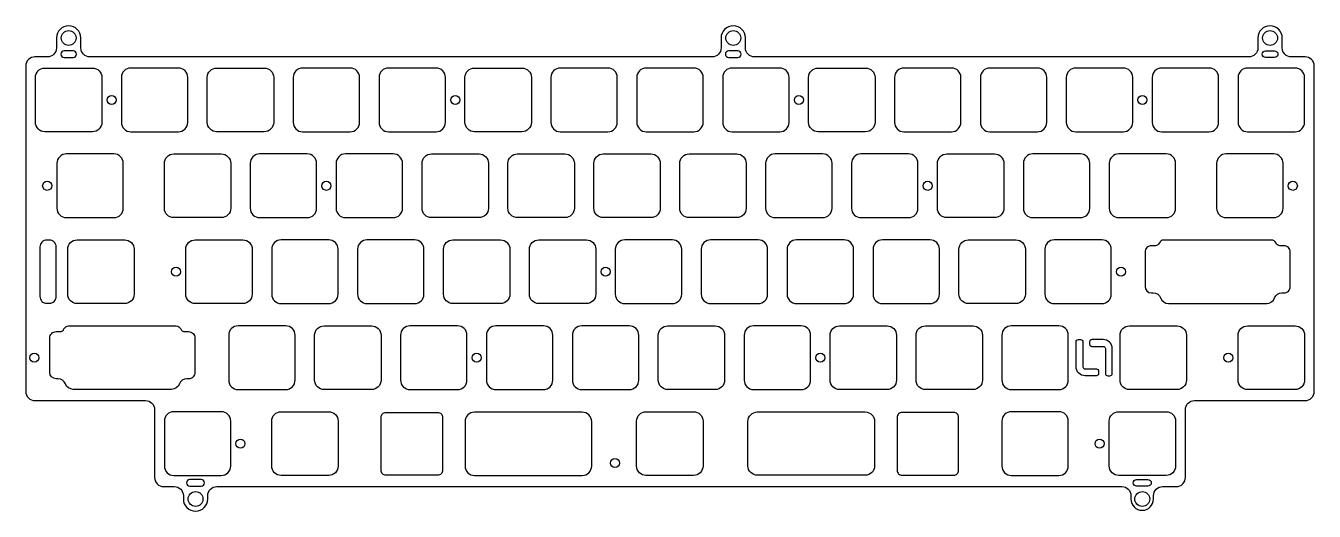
# Model space of a CAD drawing. Header units: millimetres. Extents: x -143 to 143, y -54 to 54.
import ezdxf

# ---------------------------------------------------------------- set-up
doc = ezdxf.new("R2010")
doc.units = ezdxf.units.MM
doc.layers.get('0').update_dxf_attribs({"linetype": 'CONTINUOUS'})

msp = doc.modelspace()

# ---------------------------------------------------------------- linework, layer by layer
for points in [[(-102.35, -51.02), (-102.35, -50.26, -0.414214), (-100.35, -48.26), (100.06, -48.26, -0.414214), (102.06, -50.26), (102.06, -51.02, 1), (107.06, -51.02), (107.06, -50.26, -0.414214), (109.06, -48.26), (112.11, -48.26, 0.414214), (114.11, -46.26), (114.11, -31.24, -0.414214), (116.11, -29.24), (140.64, -29.24, 0.414214), (142.64, -27.23), (142.64, 44.82, 0.414214), (140.64, 46.82), (137.56, 46.82, -0.414214), (135.56, 48.82), (135.56, 51.02, 1), (130.16, 51.02), (130.16, 48.82, -0.414214), (128.16, 46.82), (18.71, 46.82, -0.414214), (16.71, 48.82), (16.71, 51.02, 1), (11.31, 51.02), (11.31, 48.82, -0.414214), (9.31, 46.82), (-128.44, 46.82, -0.414214), (-130.44, 48.82), (-130.44, 51.02, 1), (-135.84, 51.02), (-135.84, 48.82, -0.414214), (-137.84, 46.82), (-140.64, 46.82, 0.414214), (-142.64, 44.82), (-142.64, -27.23, 0.414214), (-140.64, -29.24), (-116.11, -29.24, -0.414214), (-114.11, -31.24), (-114.11, -46.26, 0.414214), (-112.11, -48.26), (-109.75, -48.26, -0.414214), (-107.75, -50.26), (-107.75, -51.02, 1)], [(-132.14, 46.69, 1), (-132.14, 48.19), (-134.14, 48.19, 1), (-134.14, 46.69)], [(13.01, 48.19, 1), (13.01, 46.69), (15.01, 46.69, 1), (15.01, 48.19)], [(131.86, 48.19), (133.86, 48.19, -1), (133.86, 46.69), (131.86, 46.69, -1)], [(-140.49, 32.35), (-140.49, 42.3, -0.414214), (-138.42, 44.37), (-127.87, 44.37, -0.414214), (-125.79, 42.3), (-125.79, 32.35, -0.414214), (-127.87, 30.27), (-138.42, 30.27, -0.414214)], [(-108.85, 30.27, 0.414214), (-106.77, 32.35), (-106.77, 42.3, 0.414214), (-108.85, 44.37), (-119.4, 44.37, 0.414214), (-121.47, 42.3), (-121.47, 32.35, 0.414214), (-119.4, 30.27)], [(-89.83, 30.27), (-100.38, 30.27, -0.414214), (-102.45, 32.35), (-102.45, 42.3, -0.414214), (-100.38, 44.37), (-89.83, 44.37, -0.414214), (-87.75, 42.3), (-87.75, 32.35, -0.414214)], [(-68.73, 42.3, 0.414214), (-70.81, 44.37), (-81.36, 44.37, 0.414214), (-83.43, 42.3), (-83.43, 32.35, 0.414214), (-81.36, 30.27), (-70.81, 30.27, 0.414214), (-68.73, 32.35)], [(-49.71, 42.3, 0.414214), (-51.79, 44.37), (-62.34, 44.37, 0.414214), (-64.41, 42.3), (-64.41, 32.35, 0.414214), (-62.34, 30.27), (-51.79, 30.27, 0.414214), (-49.71, 32.35)], [(-45.39, 32.35), (-45.39, 42.3, -0.414214), (-43.32, 44.37), (-32.77, 44.37, -0.414214), (-30.69, 42.3), (-30.69, 32.35, -0.414214), (-32.77, 30.27), (-43.32, 30.27, -0.414214)], [(-26.37, 32.35, 0.414214), (-24.3, 30.27), (-13.75, 30.27, 0.414214), (-11.67, 32.35), (-11.67, 42.3, 0.414214), (-13.75, 44.37), (-24.3, 44.37, 0.414214), (-26.37, 42.3)], [(7.35, 42.3, 0.414214), (5.27, 44.37), (-5.27, 44.37, 0.414214), (-7.35, 42.3), (-7.35, 32.35, 0.414214), (-5.27, 30.27), (5.27, 30.27, 0.414214), (7.35, 32.35)], [(24.3, 30.27, 0.414214), (26.37, 32.35), (26.37, 42.3, 0.414214), (24.3, 44.37), (13.75, 44.37, 0.414214), (11.67, 42.3), (11.67, 32.35, 0.414214), (13.75, 30.27)], [(30.69, 32.35), (30.69, 42.3, -0.414214), (32.77, 44.37), (43.32, 44.37, -0.414214), (45.39, 42.3), (45.39, 32.35, -0.414214), (43.32, 30.27), (32.77, 30.27, -0.414214)], [(62.33, 30.27, 0.414214), (64.41, 32.35), (64.41, 42.3, 0.414214), (62.33, 44.37), (51.79, 44.37, 0.414214), (49.71, 42.3), (49.71, 32.35, 0.414214), (51.79, 30.27)], [(70.81, 44.37, 0.414214), (68.73, 42.3), (68.73, 32.35, 0.414214), (70.81, 30.27), (81.36, 30.27, 0.414214), (83.43, 32.35), (83.43, 42.3, 0.414214), (81.36, 44.37)], [(102.45, 42.3, 0.414214), (100.38, 44.37), (89.83, 44.37, 0.414214), (87.75, 42.3), (87.75, 32.35, 0.414214), (89.83, 30.27), (100.38, 30.27, 0.414214), (102.45, 32.35)], [(108.84, 44.37, 0.414214), (106.77, 42.3), (106.77, 32.35, 0.414214), (108.84, 30.27), (119.4, 30.27, 0.414214), (121.47, 32.35), (121.47, 42.3, 0.414214), (119.4, 44.37)], [(125.79, 32.35, 0.414214), (127.87, 30.27), (138.41, 30.27, 0.414214), (140.49, 32.35), (140.49, 42.3, 0.414214), (138.41, 44.37), (127.87, 44.37, 0.414214), (125.79, 42.3)], [(-123.11, 11.26, 0.414214), (-121.04, 13.33), (-121.04, 23.28, 0.414214), (-123.11, 25.36), (-133.66, 25.36, 0.414214), (-135.74, 23.28), (-135.74, 13.33, 0.414214), (-133.66, 11.26)], [(-109.89, 25.36), (-99.34, 25.36, -0.414214), (-97.26, 23.28), (-97.26, 13.33, -0.414214), (-99.34, 11.26), (-109.89, 11.26, -0.414214), (-111.96, 13.33), (-111.96, 23.28, -0.414214)], [(-80.32, 11.26, 0.414214), (-78.24, 13.33), (-78.24, 23.28, 0.414214), (-80.32, 25.36), (-90.87, 25.36, 0.414214), (-92.94, 23.28), (-92.94, 13.33, 0.414214), (-90.87, 11.26)], [(-71.85, 25.36, 0.414214), (-73.92, 23.28), (-73.92, 13.33, 0.414214), (-71.85, 11.26), (-61.3, 11.26, 0.414214), (-59.22, 13.33), (-59.22, 23.28, 0.414214), (-61.3, 25.36)], [(-54.9, 13.33), (-54.9, 23.28, -0.414214), (-52.83, 25.36), (-42.28, 25.36, -0.414214), (-40.2, 23.28), (-40.2, 13.33, -0.414214), (-42.28, 11.26), (-52.83, 11.26, -0.414214)], [(-33.81, 25.36), (-23.26, 25.36, -0.414214), (-21.18, 23.28), (-21.18, 13.33, -0.414214), (-23.26, 11.26), (-33.81, 11.26, -0.414214), (-35.88, 13.33), (-35.88, 23.28, -0.414214)], [(-14.79, 25.36), (-4.24, 25.36, -0.414214), (-2.16, 23.28), (-2.16, 13.33, -0.414214), (-4.24, 11.26), (-14.79, 11.26, -0.414214), (-16.86, 13.33), (-16.86, 23.28, -0.414214)], [(16.86, 23.28), (16.86, 13.33, -0.414214), (14.79, 11.26), (4.23, 11.26, -0.414214), (2.16, 13.33), (2.16, 23.28, -0.414214), (4.23, 25.36), (14.79, 25.36, -0.414214)], [(21.18, 13.33, 0.414214), (23.25, 11.26), (33.8, 11.26, 0.414214), (35.88, 13.33), (35.88, 23.28, 0.414214), (33.8, 25.36), (23.25, 25.36, 0.414214), (21.18, 23.28)], [(54.9, 23.28, 0.414214), (52.83, 25.36), (42.27, 25.36, 0.414214), (40.2, 23.28), (40.2, 13.33, 0.414214), (42.27, 11.26), (52.83, 11.26, 0.414214), (54.9, 13.33)], [(61.3, 25.36), (71.85, 25.36, -0.414214), (73.92, 23.28), (73.92, 13.33, -0.414214), (71.85, 11.26), (61.3, 11.26, -0.414214), (59.22, 13.33), (59.22, 23.28, -0.414214)], [(78.24, 13.33, 0.414214), (80.32, 11.26), (90.87, 11.26, 0.414214), (92.94, 13.33), (92.94, 23.28, 0.414214), (90.87, 25.36), (80.32, 25.36, 0.414214), (78.24, 23.28)], [(111.96, 23.28, 0.414214), (109.89, 25.36), (99.34, 25.36, 0.414214), (97.26, 23.28), (97.26, 13.33, 0.414214), (99.34, 11.26), (109.89, 11.26, 0.414214), (111.96, 13.33)], [(121.03, 13.33, 0.414214), (123.11, 11.26), (133.66, 11.26, 0.414214), (135.74, 13.33), (135.74, 23.28, 0.414214), (133.66, 25.36), (123.11, 25.36, 0.414214), (121.03, 23.28)], [(-139.51, -6.21, 0.414214), (-138.01, -7.71), (-137.41, -7.71, 0.414214), (-135.91, -6.21), (-135.91, 4.79, 0.414214), (-137.41, 6.29), (-138.01, 6.29, 0.414214), (-139.51, 4.79)], [(-120.73, -7.76), (-131.28, -7.76, -0.414214), (-133.36, -5.69), (-133.36, 4.26, -0.414214), (-131.28, 6.34), (-120.73, 6.34, -0.414214), (-118.66, 4.26), (-118.66, -5.69, -0.414214)], [(-92.51, 4.26), (-92.51, -5.69, -0.414214), (-94.58, -7.76), (-105.13, -7.76, -0.414214), (-107.21, -5.69), (-107.21, 4.26, -0.414214), (-105.13, 6.34), (-94.58, 6.34, -0.414214)], [(-88.19, -5.69, 0.414214), (-86.11, -7.76), (-75.56, -7.76, 0.414214), (-73.49, -5.69), (-73.49, 4.26, 0.414214), (-75.56, 6.34), (-86.11, 6.34, 0.414214), (-88.19, 4.26)], [(-69.17, -5.69, 0.414214), (-67.09, -7.76), (-56.54, -7.76, 0.414214), (-54.47, -5.69), (-54.47, 4.26, 0.414214), (-56.54, 6.34), (-67.09, 6.34, 0.414214), (-69.17, 4.26)], [(-50.15, -5.69), (-50.15, 4.26, -0.414214), (-48.07, 6.34), (-37.52, 6.34, -0.414214), (-35.45, 4.26), (-35.45, -5.69, -0.414214), (-37.52, -7.76), (-48.07, -7.76, -0.414214)], [(-16.43, 4.26), (-16.43, -5.69, -0.414214), (-18.5, -7.76), (-29.05, -7.76, -0.414214), (-31.13, -5.69), (-31.13, 4.26, -0.414214), (-29.05, 6.34), (-18.5, 6.34, -0.414214)], [(-12.11, -5.69, 0.414214), (-10.03, -7.76), (0.52, -7.76, 0.414214), (2.59, -5.69), (2.59, 4.26, 0.414214), (0.52, 6.34), (-10.03, 6.34, 0.414214), (-12.11, 4.26)], [(6.92, -5.69, 0.414214), (8.99, -7.76), (19.54, -7.76, 0.414214), (21.62, -5.69), (21.62, 4.26, 0.414214), (19.54, 6.34), (8.99, 6.34, 0.414214), (6.92, 4.26)], [(38.56, -7.76, 0.414214), (40.64, -5.69), (40.64, 4.26, 0.414214), (38.56, 6.34), (28.01, 6.34, 0.414214), (25.93, 4.26), (25.93, -5.69, 0.414214), (28.01, -7.76)], [(59.66, 4.26, 0.414214), (57.58, 6.34), (47.03, 6.34, 0.414214), (44.96, 4.26), (44.96, -5.69, 0.414214), (47.03, -7.76), (57.58, -7.76, 0.414214), (59.66, -5.69)], [(63.98, -5.69), (63.98, 4.26, -0.414214), (66.05, 6.34), (76.6, 6.34, -0.414214), (78.68, 4.26), (78.68, -5.69, -0.414214), (76.6, -7.76), (66.05, -7.76, -0.414214)], [(85.07, 6.34, 0.414214), (82.99, 4.26), (82.99, -5.69, 0.414214), (85.07, -7.76), (95.62, -7.76, 0.414214), (97.7, -5.69), (97.7, 4.26, 0.414214), (95.62, 6.34)], [(109.32, 6.3, 0.305649), (108.33, 5.63, -0.305639), (107.47, 5.05), (107.47, 5.05), (106.61, 5.05, 0.416693), (105.18, 3.63), (105.18, -3.97, 0.414211), (106.6, -5.4), (107.01, -5.4, -0.31268), (108.62, -6.52, 0.312694), (110.38, -7.73), (132.13, -7.73, 0.312655), (133.88, -6.52, -0.312681), (135.5, -5.4), (135.89, -5.4, 0.416629), (137.33, -3.97), (137.33, 3.63), (137.33, 3.63, 0.414219), (135.9, 5.05), (135.04, 5.05, -0.305606), (134.18, 5.63, 0.305609), (133.18, 6.3), (109.32, 6.3)], [(-108.33, -13.39, 0.305606), (-107.47, -13.97), (-106.6, -13.97, -0.414219), (-105.18, -15.39), (-105.18, -15.39), (-105.18, -22.99, -0.416629), (-106.61, -24.42), (-107.01, -24.42, 0.312681), (-108.62, -25.54, -0.312655), (-110.38, -26.75), (-132.13, -26.75, -0.312694), (-133.88, -25.54, 0.31268), (-135.5, -24.42), (-135.9, -24.42, -0.414211), (-137.33, -22.99), (-137.33, -15.39, -0.416693), (-135.89, -13.97), (-135.04, -13.97), (-135.04, -13.97, 0.305639), (-134.18, -13.39, -0.305649), (-133.18, -12.72), (-133.18, -12.72), (-109.32, -12.72, -0.305609)], [(-85.07, -26.79, 0.414214), (-83, -24.71), (-83, -14.76, 0.414214), (-85.07, -12.69), (-95.62, -12.69, 0.414214), (-97.7, -14.76), (-97.7, -24.71, 0.414214), (-95.62, -26.79)], [(-66.05, -26.79), (-76.6, -26.79, -0.414214), (-78.68, -24.71), (-78.68, -14.76, -0.414214), (-76.6, -12.69), (-66.05, -12.69, -0.414214), (-63.98, -14.76), (-63.98, -24.71, -0.414214)], [(-57.58, -12.69, 0.414214), (-59.65, -14.76), (-59.65, -24.71, 0.414214), (-57.58, -26.79), (-47.03, -26.79, 0.414214), (-44.96, -24.71), (-44.96, -14.76, 0.414214), (-47.03, -12.69)], [(-38.56, -12.69, 0.414214), (-40.64, -14.76), (-40.64, -24.71, 0.414214), (-38.56, -26.79), (-28.01, -26.79, 0.414214), (-25.94, -24.71), (-25.94, -14.76, 0.414214), (-28.01, -12.69)], [(-8.99, -26.79, 0.414214), (-6.92, -24.71), (-6.92, -14.76, 0.414214), (-8.99, -12.69), (-19.54, -12.69, 0.414214), (-21.62, -14.76), (-21.62, -24.71, 0.414214), (-19.54, -26.79)], [(-0.52, -12.69), (10.03, -12.69, -0.414214), (12.1, -14.76), (12.1, -24.71, -0.414214), (10.03, -26.79), (-0.52, -26.79, -0.414214), (-2.59, -24.71), (-2.59, -14.76, -0.414214)], [(29.05, -26.79, 0.414214), (31.13, -24.71), (31.13, -14.76, 0.414214), (29.05, -12.69), (18.5, -12.69, 0.414214), (16.43, -14.76), (16.43, -24.71, 0.414214), (18.5, -26.79)], [(35.45, -24.71), (35.45, -14.76, -0.414214), (37.52, -12.69), (48.07, -12.69, -0.414214), (50.15, -14.76), (50.15, -24.71, -0.414214), (48.07, -26.79), (37.52, -26.79, -0.414214)], [(56.54, -12.69), (67.09, -12.69, -0.414214), (69.17, -14.76), (69.17, -24.71, -0.414214), (67.09, -26.79), (56.54, -26.79, -0.414214), (54.47, -24.71), (54.47, -14.76, -0.414214)], [(73.48, -24.71, 0.414214), (75.56, -26.79), (86.11, -26.79, 0.414214), (88.19, -24.71), (88.19, -14.76, 0.414214), (86.11, -12.69), (75.56, -12.69, 0.414214), (73.48, -14.76)], [(99.64, -24.71), (99.64, -14.76, -0.414214), (101.71, -12.69), (112.26, -12.69, -0.414214), (114.34, -14.76), (114.34, -24.71, -0.414214), (112.26, -26.79), (101.71, -26.79, -0.414214)], [(140.49, -14.76), (140.49, -24.71, -0.414214), (138.41, -26.79), (127.87, -26.79, -0.414214), (125.79, -24.71), (125.79, -14.76, -0.414214), (127.87, -12.69), (138.41, -12.69, -0.414214)], [(94.91, -22.74), (94.91, -23.24, -0.414214), (94.41, -23.74), (91.91, -23.74, -0.414214), (89.91, -21.74), (89.91, -16.24, -0.414214), (90.41, -15.74), (90.91, -15.74, -0.414214), (91.41, -16.24), (91.41, -21.74, 0.414214), (91.91, -22.24), (94.41, -22.24, -0.414214)], [(92.91, -16.74, 0.414214), (93.41, -17.24), (95.91, -17.24, -0.414214), (96.41, -17.74), (96.41, -23.24, 0.414214), (96.91, -23.74), (97.41, -23.74, 0.414214), (97.91, -23.24), (97.91, -17.74, 0.414214), (95.91, -15.74), (93.41, -15.74, 0.414214), (92.91, -16.24)], [(-99.34, -45.81, 0.414214), (-97.26, -43.73), (-97.26, -33.78, 0.414214), (-99.34, -31.71), (-109.89, -31.71, 0.414214), (-111.96, -33.78), (-111.96, -43.73, 0.414214), (-109.89, -45.81)], [(-75.56, -45.81), (-86.11, -45.81, -0.414214), (-88.19, -43.73), (-88.19, -33.78, -0.414214), (-86.11, -31.71), (-75.56, -31.71, -0.414214), (-73.49, -33.78), (-73.49, -43.73, -0.414214)], [(-63.97, -44.68), (-63.97, -32.93, -0.414214), (-62.89, -31.85), (-51.44, -31.85, -0.414214), (-50.37, -32.93), (-50.37, -44.68, -0.414214), (-51.44, -45.76), (-62.89, -45.76, -0.414214)], [(-45.37, -43.73, 0.414214), (-43.29, -45.81), (-19.42, -45.81, 0.414214), (-17.34, -43.73), (-17.34, -33.88, 0.414214), (-19.42, -31.8), (-43.29, -31.8, 0.414214), (-45.37, -33.88)], [(-7.39, -43.73), (-7.39, -33.78, -0.414214), (-5.32, -31.71), (5.23, -31.71, -0.414214), (7.31, -33.78), (7.31, -43.73, -0.414214), (5.23, -45.81), (-5.32, -45.81, -0.414214)], [(43.23, -45.76), (19.33, -45.76, -0.414214), (17.26, -43.68), (17.26, -33.83, -0.414214), (19.33, -31.76), (43.23, -31.76, -0.414214), (45.31, -33.83), (45.31, -43.68, -0.414214)], [(62.83, -45.76, 0.414214), (63.91, -44.68), (63.91, -32.93, 0.414214), (62.83, -31.85), (51.38, -31.85, 0.414214), (50.31, -32.93), (50.31, -44.68, 0.414214), (51.38, -45.76)], [(86.11, -45.81, 0.414214), (88.19, -43.73), (88.19, -33.78, 0.414214), (86.11, -31.71), (75.56, -31.71, 0.414214), (73.48, -33.78), (73.48, -43.73, 0.414214), (75.56, -45.81)], [(111.96, -33.78), (111.96, -43.73, -0.414214), (109.89, -45.81), (99.34, -45.81, -0.414214), (97.26, -43.73), (97.26, -33.78, -0.414214), (99.34, -31.71), (109.89, -31.71, -0.414214)], [(-106.3, -46.69, 1), (-106.3, -48.19), (-103.8, -48.19, 1), (-103.8, -46.69)], [(103.31, -46.69), (105.81, -46.69, -1), (105.81, -48.19), (103.31, -48.19, -1)]]:
    msp.add_lwpolyline(points, format="xyb", close=True)
for centre, radius in [((-133.14, 51.02), 1.65), ((14.01, 51.02), 1.65), ((132.86, 51.02), 1.65), ((-123.63, 37.32), 1), ((-47.55, 37.32), 1), ((28.53, 37.32), 1), ((104.61, 37.32), 1), ((-137.9, 18.3), 1), ((-76.08, 18.3), 1), ((57.06, 18.3), 1), ((137.9, 18.3), 1), ((-109.36, -0.72), 1), ((-14.27, -0.72), 1), ((99.86, -0.72), 1), ((-140.76, -19.74), 1), ((-42.8, -19.74), 1), ((33.28, -19.74), 1), ((123.63, -19.74), 1), ((-95.1, -38.76), 1), ((95.1, -38.76), 1), ((-12.18, -43.06), 1), ((-105.05, -51.02), 1.65), ((104.56, -51.02), 1.65)]:
    msp.add_circle(centre, radius)

doc.saveas('drawing.dxf')
